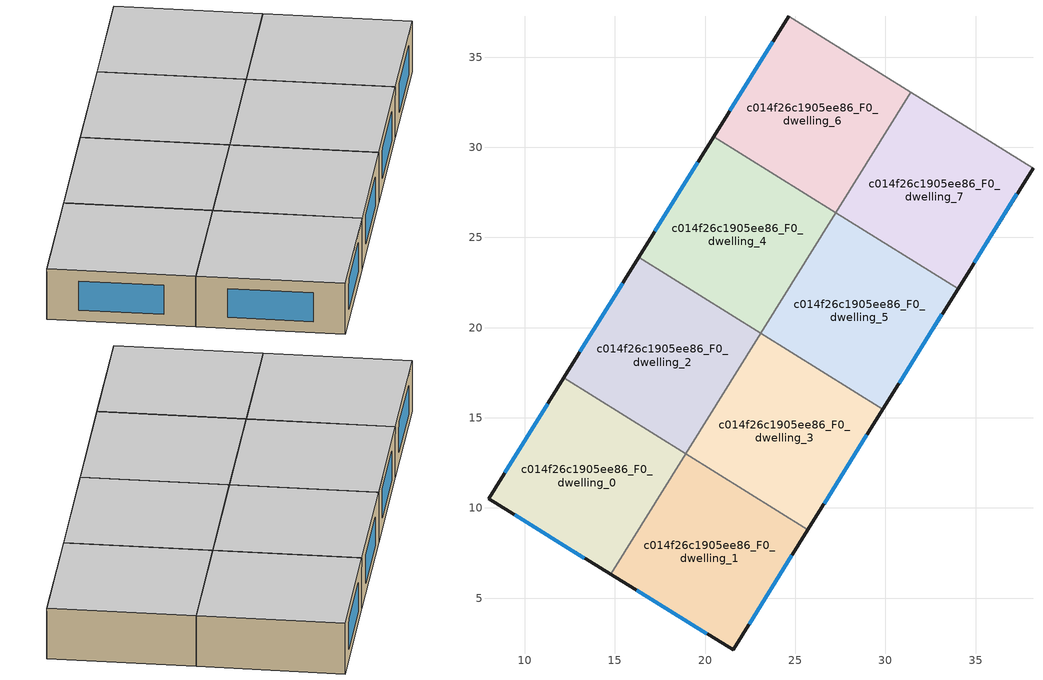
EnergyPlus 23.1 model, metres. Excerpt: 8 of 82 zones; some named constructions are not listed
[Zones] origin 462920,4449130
c014f26c1905ee86_F0_dwelling_0
 floor ground (EU_floor_Construction): 18.93,13.01 14.77,6.33 7.99,10.51 12.17,17.22 z0
 wall outside (EU_wall_Construction): 12.17,17.22 7.99,10.51 14.77,6.33 z0:3
 wall to c014f26c1905ee86_F0_dwelling_1 (EU_wall_Construction): 14.77,6.33 18.93,13.01 z0:3
 wall to c014f26c1905ee86_F0_dwelling_2 (EU_wall_Construction): 18.93,13.01 12.17,17.22 z0:3
 window (EU_Window_Construction): 9.44,9.61 13.32,7.22 / 11.27,15.78 8.89,11.95 z0.64:2.36
 ceiling to c014f26c1905ee86_F1_dwelling_0 (EU_floor_Construction): 14.77,6.33 18.93,13.01 12.17,17.22 7.99,10.51 z3
c014f26c1905ee86_F0_dwelling_1
 floor ground (EU_floor_Construction): 25.71,8.79 21.56,2.13 14.77,6.33 18.93,13.01 z0
 wall outside (EU_wall_Construction): 14.77,6.33 21.56,2.13 25.71,8.79 z0:3
 wall to c014f26c1905ee86_F0_dwelling_3 (EU_wall_Construction): 25.71,8.79 18.94,13.01 z0:3
 wall to c014f26c1905ee86_F0_dwelling_2 (EU_wall_Construction): 18.94,13.01 18.93,13.01 z0:3
 window (EU_Window_Construction): 16.22,5.43 20.11,3.03 / 22.45,3.56 24.82,7.37 z0.64:2.36
 ceiling to c014f26c1905ee86_F1_dwelling_1 (EU_floor_Construction): 21.56,2.13 25.71,8.79 18.93,13.01 14.77,6.33 z3
c014f26c1905ee86_F0_dwelling_2
 floor ground (EU_floor_Construction): 23.1,19.69 18.94,13.01 12.17,17.22 16.33,23.91 z0
 wall outside (EU_wall_Construction): 16.33,23.91 12.17,17.22 z0:3
 wall to c014f26c1905ee86_F0_dwelling_4 (EU_wall_Construction): 23.1,19.69 16.33,23.91 z0:3
 wall to c014f26c1905ee86_F0_dwelling_3 (EU_wall_Construction): 18.94,13.01 23.1,19.69 z0:3
 window (EU_Window_Construction): 15.44,22.47 13.06,18.65 z0.64:2.36
 ceiling to c014f26c1905ee86_F1_dwelling_2 (EU_floor_Construction): 18.94,13.01 23.1,19.69 16.33,23.91 12.17,17.22 z3
c014f26c1905ee86_F0_dwelling_3
 floor ground (EU_floor_Construction): 29.87,15.48 25.71,8.79 18.94,13.01 23.1,19.69 z0
 wall outside (EU_wall_Construction): 25.71,8.79 29.87,15.48 z0:3
 wall to c014f26c1905ee86_F0_dwelling_5 (EU_wall_Construction): 29.87,15.48 23.1,19.69 z0:3
 window (EU_Window_Construction): 26.6,10.23 28.98,14.05 z0.64:2.36
 ceiling to c014f26c1905ee86_F1_dwelling_3 (EU_floor_Construction): 25.71,8.79 29.87,15.48 23.1,19.69 18.94,13.01 z3
c014f26c1905ee86_F0_dwelling_4
 floor ground (EU_floor_Construction): 27.26,26.38 23.1,19.69 16.33,23.91 20.49,30.59 z0
 wall outside (EU_wall_Construction): 20.49,30.59 16.33,23.91 z0:3
 wall to c014f26c1905ee86_F0_dwelling_6 (EU_wall_Construction): 27.26,26.38 20.49,30.59 z0:3
 wall to c014f26c1905ee86_F0_dwelling_5 (EU_wall_Construction): 23.1,19.69 27.26,26.38 z0:3
 window (EU_Window_Construction): 19.6,29.16 17.22,25.34 z0.64:2.36
 ceiling to c014f26c1905ee86_F1_dwelling_4 (EU_floor_Construction): 23.1,19.69 27.26,26.38 20.49,30.59 16.33,23.91 z3
c014f26c1905ee86_F0_dwelling_5
 floor ground (EU_floor_Construction): 34.03,22.17 29.87,15.48 23.1,19.69 27.26,26.38 z0
 wall outside (EU_wall_Construction): 29.87,15.48 34.03,22.17 z0:3
 wall to c014f26c1905ee86_F0_dwelling_7 (EU_wall_Construction): 34.03,22.17 27.26,26.38 z0:3
 window (EU_Window_Construction): 30.76,16.91 33.14,20.73 z0.64:2.36
 ceiling to c014f26c1905ee86_F1_dwelling_5 (EU_floor_Construction): 29.87,15.48 34.03,22.17 27.26,26.38 23.1,19.69 z3
c014f26c1905ee86_F0_dwelling_6
 floor ground (EU_floor_Construction): 31.42,33.07 27.26,26.38 20.49,30.59 24.65,37.28 z0
 wall outside (EU_wall_Construction): 24.65,37.28 20.49,30.59 z0:3
 wall to c014f26c1905ee86_F0_dwelling_8 (EU_wall_Construction): 31.42,33.07 24.65,37.28 z0:3
 wall to c014f26c1905ee86_F0_dwelling_7 (EU_wall_Construction): 27.26,26.38 31.42,33.07 z0:3
 window (EU_Window_Construction): 23.75,35.85 21.38,32.02 z0.64:2.36
 ceiling to c014f26c1905ee86_F1_dwelling_6 (EU_floor_Construction): 27.26,26.38 31.42,33.07 24.65,37.28 20.49,30.59 z3
c014f26c1905ee86_F0_dwelling_7
 floor ground (EU_floor_Construction): 38.19,28.85 34.03,22.17 27.26,26.38 31.42,33.07 z0
 wall outside (EU_wall_Construction): 34.03,22.17 38.19,28.85 z0:3
 wall to c014f26c1905ee86_F0_dwelling_9 (EU_wall_Construction): 38.19,28.85 31.42,33.07 z0:3
 window (EU_Window_Construction): 34.92,23.6 37.3,27.42 z0.64:2.36
 ceiling to c014f26c1905ee86_F1_dwelling_7 (EU_floor_Construction): 34.03,22.17 38.19,28.85 31.42,33.07 27.26,26.38 z3
[SCHEDULE:FILE] Column Number=1; Rows to Skip at Top=0; Number of Hours of Data=8760; Column Separator=Comma; Interpolate to Timestep=No; Minutes per Item=60; Adjust Schedule for Daylight Savings=Yes
Name | File
EU_Step8_GainSchedule_c014f26c1905ee86_F1_dwelling_3_f000 | ../../schedules/c014f26c1905ee86/c014f26c1905ee86_F1_dwelling_3_f000_gain.csv
EU_Step8_GainSchedule_c014f26c1905ee86_F1_dwelling_4_f000 | ../../schedules/c014f26c1905ee86/c014f26c1905ee86_F1_dwelling_4_f000_gain.csv
EU_Step8_GainSchedule_c014f26c1905ee86_F1_dwelling_5_f000 | ../../schedules/c014f26c1905ee86/c014f26c1905ee86_F1_dwelling_5_f000_gain.csv
EU_Step8_GainSchedule_c014f26c1905ee86_F1_dwelling_6_f000 | ../../schedules/c014f26c1905ee86/c014f26c1905ee86_F1_dwelling_6_f000_gain.csv
EU_Step8_GainSchedule_c014f26c1905ee86_F1_dwelling_7_f000 | ../../schedules/c014f26c1905ee86/c014f26c1905ee86_F1_dwelling_7_f000_gain.csv
EU_Step8_GainSchedule_c014f26c1905ee86_F1_dwelling_8_f000 | ../../schedules/c014f26c1905ee86/c014f26c1905ee86_F1_dwelling_8_f000_gain.csv
EU_Step8_GainSchedule_c014f26c1905ee86_F1_dwelling_9_f000 | ../../schedules/c014f26c1905ee86/c014f26c1905ee86_F1_dwelling_9_f000_gain.csv
EU_Step8_GainSchedule_c014f26c1905ee86_F1_dwelling_10_f000 | ../../schedules/c014f26c1905ee86/c014f26c1905ee86_F1_dwelling_10_f000_gain.csv
EU_Step8_GainSchedule_c014f26c1905ee86_F1_dwelling_11_f000 | ../../schedules/c014f26c1905ee86/c014f26c1905ee86_F1_dwelling_11_f000_gain.csv
EU_Step8_GainSchedule_c014f26c1905ee86_F1_dwelling_12_f000 | ../../schedules/c014f26c1905ee86/c014f26c1905ee86_F1_dwelling_12_f000_gain.csv
EU_Step8_GainSchedule_c014f26c1905ee86_F1_dwelling_13_f000 | ../../schedules/c014f26c1905ee86/c014f26c1905ee86_F1_dwelling_13_f000_gain.csv
EU_Step8_GainSchedule_c014f26c1905ee86_F1_dwelling_14_f000 | ../../schedules/c014f26c1905ee86/c014f26c1905ee86_F1_dwelling_14_f000_gain.csv
EU_Step8_GainSchedule_c014f26c1905ee86_F1_dwelling_15_f000 | ../../schedules/c014f26c1905ee86/c014f26c1905ee86_F1_dwelling_15_f000_gain.csv
EU_Step8_GainSchedule_c014f26c1905ee86_F1_dwelling_16_f000 | ../../schedules/c014f26c1905ee86/c014f26c1905ee86_F1_dwelling_16_f000_gain.csv
